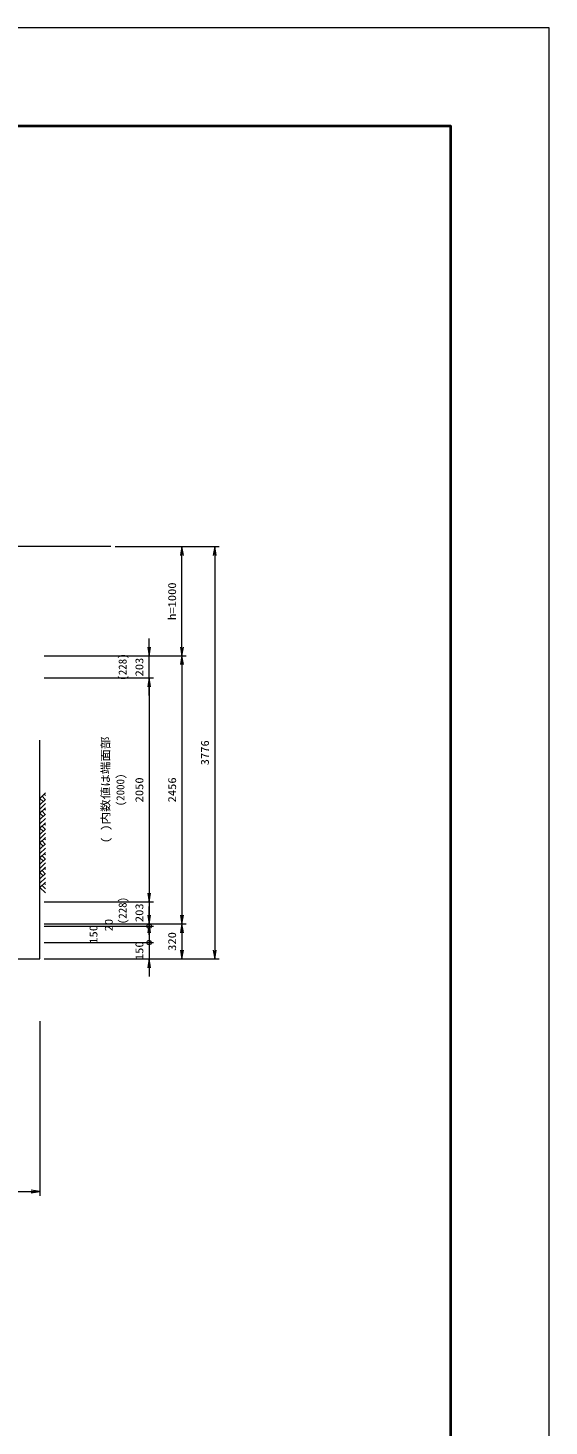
# Model space of a CAD drawing. Units: millimetres at full size. Extents: x -112800 to -79200, y 0 to 23760.
# Drawn here: x -83969 to -79200, y 10956 to 23760 of the extents above; entities that cross this region are included whole.
import ezdxf
from ezdxf.enums import TextEntityAlignment as Align

# ---------------------------------------------------------------- set-up
doc = ezdxf.new("R2010")
doc.units = ezdxf.units.MM
doc.header["$LTSCALE"] = 80.0044
for name, color, linetype, lineweight in [('0_2', 4, 'Continuous', 13), ('Defpoints_5', 4, 'Continuous', 13), ('図枠', 1, 'Continuous', 40), ('寸法', 6, 'Continuous', 13), ('ﾊｯﾁﾝｸﾞ', 4, 'Continuous', 9)]:
    doc.layers.add(name, color=color, linetype=linetype, lineweight=lineweight)
doc.styles.add('ＭＳ ゴシック', font='')
doc.styles.get('ＭＳ ゴシック').set_extended_font_data('MS Gothic')

# ---------------------------------------------------------------- blocks, each defined once
blk = doc.blocks.new('open_arrow')
at = {"color": 0, "linetype": 'Continuous', "lineweight": -2}
blk.add_lwpolyline([(7.5, 1.25), (0, 0), (7.5, -1.25)], dxfattribs=at)
blk = doc.blocks.new('dimension_origin')
at = {"color": 0, "linetype": 'Continuous', "lineweight": -2}
blk.add_circle((0, 0), 1.25, dxfattribs=at)

msp = doc.modelspace()

# ---------------------------------------------------------------- linework, layer by layer
at = {"layer": '0_2'}
msp.add_line((-83210, 19010), (-93255, 19010), dxfattribs=at)
msp.add_lwpolyline([(-85212.5, 15234), (-83860, 15234), (-83860, 17237)], dxfattribs=at)
at = {"layer": 'Defpoints_5'}
msp.add_lwpolyline([(-112800, 0), (-79200, 0), (-79200, 23760), (-112800, 23760)], close=True, dxfattribs=at)
at = {"layer": '図枠'}
msp.add_lwpolyline([(-111900, 900), (-80100, 900), (-80100, 22860), (-111900, 22860)], close=True, dxfattribs=at)
at = {"layer": '寸法'}
for p, q in [((-83170, 19010), (-82220, 19010)), ((-83170, 19010), (-82520, 19010)), ((-82560, 18010), (-82560, 19010)), ((-82260, 19010), (-82260, 15234)), ((-82860, 17647), (-82860, 18170)), ((-83820, 18010), (-82520, 18010)), ((-83820, 18010), (-82520, 18010)), ((-83820, 18010), (-82820, 18010)), ((-82560, 18010), (-82560, 15554)), ((-83820, 17807), (-82820, 17807)), ((-83820, 17807), (-82820, 17807)), ((-82860, 17807), (-82860, 15757)), ((-82860, 15917), (-82860, 15394)), ((-83820, 15757), (-82820, 15757)), ((-83820, 15757), (-82820, 15757)), ((-82860, 15454), (-82860, 15714)), ((-83820, 15554), (-82520, 15554)), ((-83820, 15554), (-82820, 15554)), ((-83820, 15554), (-82520, 15554)), ((-83820, 15554), (-82820, 15554)), ((-83820, 15534), (-82820, 15534)), ((-83820, 15534), (-82820, 15534)), ((-82860, 15534), (-82860, 15384)), ((-82560, 15554), (-82560, 15234)), ((-83820, 15384), (-82820, 15384)), ((-83820, 15384), (-82820, 15384)), ((-82860, 15464), (-82860, 15074)), ((-83820, 15234), (-82220, 15234)), ((-83820, 15234), (-82520, 15234)), ((-83820, 15234), (-82820, 15234)), ((-83860, 14664), (-83860, 13064)), ((-85360, 13104), (-83860, 13104))]:
    msp.add_line(p, q, dxfattribs=at)
at = {"layer": 'ﾊｯﾁﾝｸﾞ'}
for p, q in [((-83860, 16703.64), (-83810, 16753.64)), ((-83830.95, 16674.59), (-83860, 16703.64)), ((-83860, 16645.54), (-83810, 16695.54)), ((-83860, 16606.65), (-83810, 16656.65)), ((-83811.5, 16694.03), (-83840.56, 16723.09)), ((-83810, 16731.42), (-83821.11, 16742.53)), ((-83860, 16567.76), (-83810, 16617.76)), ((-83830.95, 16538.71), (-83860, 16567.76)), ((-83860, 16509.66), (-83810, 16559.66)), ((-83860, 16470.77), (-83810, 16520.77)), ((-83811.5, 16558.15), (-83840.56, 16587.2)), ((-83810, 16595.54), (-83821.11, 16606.65)), ((-83860, 16431.88), (-83810, 16481.88)), ((-83830.95, 16402.83), (-83860, 16431.88)), ((-83860, 16373.77), (-83810, 16423.77)), ((-83811.5, 16422.27), (-83840.56, 16451.32)), ((-83810, 16459.66), (-83821.11, 16470.77)), ((-83860, 16334.88), (-83810, 16384.88)), ((-83860, 16295.99), (-83810, 16345.99)), ((-83830.95, 16266.94), (-83860, 16295.99)), ((-83860, 16237.89), (-83810, 16287.89)), ((-83811.5, 16286.39), (-83840.56, 16315.44)), ((-83810, 16323.77), (-83821.11, 16334.88)), ((-83860, 16199), (-83810, 16249)), ((-83860, 16160.11), (-83810, 16210.11)), ((-83830.95, 16131.06), (-83860, 16160.11)), ((-83860, 16102.01), (-83810, 16152.01)), ((-83811.5, 16150.51), (-83840.56, 16179.56)), ((-83810, 16187.89), (-83821.11, 16199)), ((-83860, 16063.12), (-83810, 16113.12)), ((-83860, 16024.23), (-83810, 16074.23)), ((-83830.95, 15995.18), (-83860, 16024.23)), ((-83860, 15966.13), (-83810, 16016.13)), ((-83811.5, 16014.62), (-83840.56, 16043.68)), ((-83810, 16052.01), (-83821.11, 16063.12)), ((-83860, 15927.24), (-83810, 15977.24)), ((-83860, 15888.35), (-83810, 15938.35)), ((-83810, 15838.35), (-83860, 15888.35)), ((-83810, 15877.24), (-83840.56, 15907.79)), ((-83810, 15916.13), (-83821.11, 15927.24))]:
    msp.add_line(p, q, dxfattribs=at)

# ---------------------------------------------------------------- block references
at = {"layer": '寸法'}
for name, p, xscale, yscale, rotation in [('open_arrow', (-82560, 19010), 10.7, 10.7, 270), ('open_arrow', (-82260, 19010), 10.7, 10.7, 270), ('open_arrow', (-82860, 18010), 10.7, 10.7, 90), ('open_arrow', (-82560, 18010), 10.7, 10.7, 90), ('open_arrow', (-82560, 18010), 10.7, 10.7, 270), ('open_arrow', (-82860, 17807), 10.7, 10.7, 270), ('open_arrow', (-82860, 17807), 10.7, 10.7, 270), ('open_arrow', (-82860, 15757), 10.7, 10.7, 90), ('open_arrow', (-82860, 15757), 10.7, 10.7, 90), ('open_arrow', (-82860, 15554), 10.7, 10.7, 90), ('open_arrow', (-82560, 15554), 10.7, 10.7, 90), ('dimension_origin', (-82860, 15534), 16, 16, 270), ('dimension_origin', (-82860, 15534), 16, 16, 270), ('open_arrow', (-82860, 15554), 10.7, 10.7, 270), ('open_arrow', (-82560, 15554), 10.7, 10.7, 270), ('dimension_origin', (-82860, 15384), 16, 16, 90), ('dimension_origin', (-82860, 15384), 16, 16, 90), ('open_arrow', (-82560, 15234), 10.7, 10.7, 90), ('open_arrow', (-82260, 15234), 10.7, 10.7, 90), ('open_arrow', (-82860, 15234), 10.7, 10.7, 270), ('open_arrow', (-83860, 13104), 10.7, 10.7, 180)]:
    msp.add_blockref(name, p, dxfattribs=dict(at, xscale=xscale, yscale=yscale, rotation=rotation))

# ---------------------------------------------------------------- texts
at = {"layer": '寸法', "style": 'ＭＳ ゴシック', "width": 1.15}
for s, p in [('h=1000', (-82650, 18510)), ('203', (-82950, 17907)), ('3776', (-82350, 17122)), ('2050', (-82950, 16782)), ('2456', (-82650, 16782)), ('203', (-82950, 15657)), ('150', (-83370, 15459)), ('20', (-83230, 15544)), ('150', (-82950, 15309)), ('320', (-82650, 15394))]:
    msp.add_text(s, height=73.31, rotation=90, dxfattribs=at).set_placement(p, align=Align.MIDDLE_CENTER)
at = {"layer": '寸法', "color": 3, "style": 'ＭＳ ゴシック'}
for s, p in [('(228)', (-83140, 17907)), ('(2000)', (-83160, 16782)), ('(228)', (-83140, 15677))]:
    msp.add_text(s, height=73.31, rotation=90, dxfattribs=at).set_placement(p, align=Align.TOP_CENTER)
at = {"layer": '寸法', "color": 3, "style": 'ＭＳ ゴシック', "width": 1.15}
msp.add_text('( )内数値は端面部', height=73.31, rotation=90, dxfattribs=at).set_placement((-83200, 16782), align=Align.BOTTOM_CENTER)

doc.saveas('drawing.dxf')
